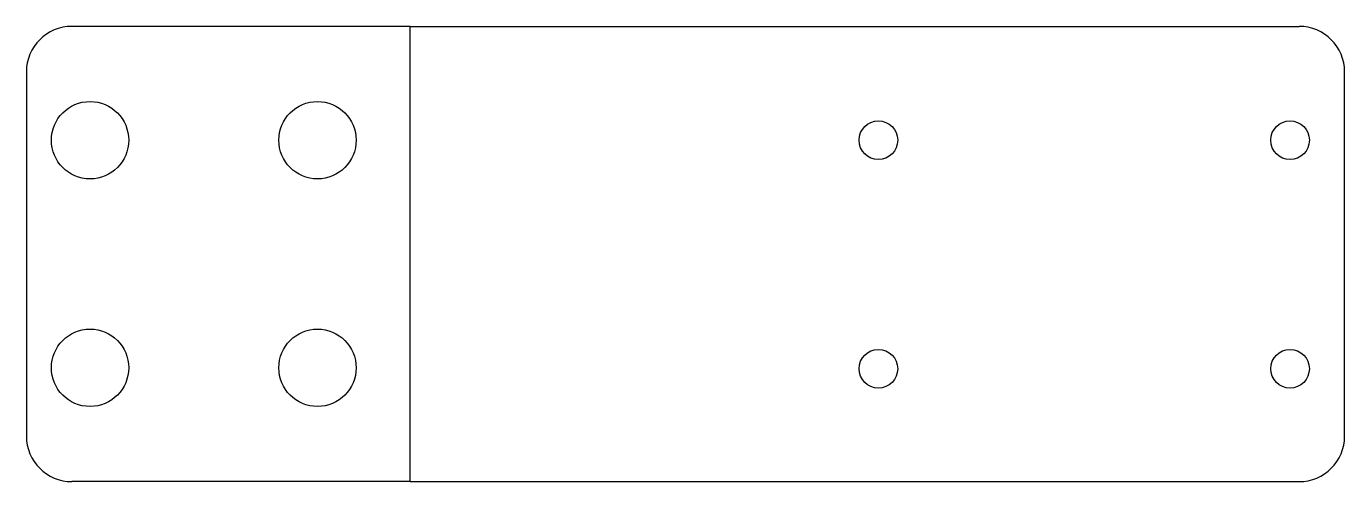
# Model space of a CAD drawing. Extents: x 0 to 2826, y 0 to 813.
# Drawn here: x 630.7 to 920.5, y 131.2 to 231.2 of the extents above; entities that cross this region are included whole.
import ezdxf

# ---------------------------------------------------------------- set-up
doc = ezdxf.new("R2010")
doc.units = 0
doc.layers.get('0').update_dxf_attribs({"linetype": 'CONTINUOUS'})
doc.layers.add('MARCADO', color=6, linetype='CONTINUOUS')

msp = doc.modelspace()

# ---------------------------------------------------------------- linework, layer by layer
at = {"color": 7, "linetype": 'Continuous'}
for p, q in [((715.13995864, 231.17332407), (640.73995864, 231.17332407)), ((715.13995864, 231.17332407), (910.53995864, 231.17332407)), ((630.73995864, 221.17332407), (630.73995864, 141.17332407)), ((920.53995864, 141.17332407), (920.53995864, 221.17332407)), ((715.13995864, 131.17332407), (640.73995864, 131.17332407)), ((715.13995864, 131.17332407), (910.53995864, 131.17332407))]:
    msp.add_line(p, q, dxfattribs=at)
for centre, radius in [((644.73995864, 206.17332407), 8.5), ((694.73995864, 206.17332407), 8.5), ((818.03995864, 206.17332407), 4.25), ((908.53995864, 206.17332407), 4.25), ((644.73995864, 156.17332407), 8.5), ((694.73995864, 156.17332407), 8.5), ((818.03995864, 155.97332407), 4.25), ((908.53995864, 155.97332407), 4.25)]:
    msp.add_circle(centre, radius, dxfattribs=at)
for centre, start, end in [((640.73995864, 221.17332407), 90, 180), ((910.53995864, 221.17332407), 0, 90), ((640.73995864, 141.17332407), 180, 270), ((910.53995864, 141.17332407), 270, 0)]:
    msp.add_arc(centre, 10, start, end, dxfattribs=at)
at = {"layer": 'MARCADO'}
msp.add_line((715.13995864, 131.17332407), (715.13995864, 231.17332407), dxfattribs=at)

doc.saveas('drawing.dxf')
